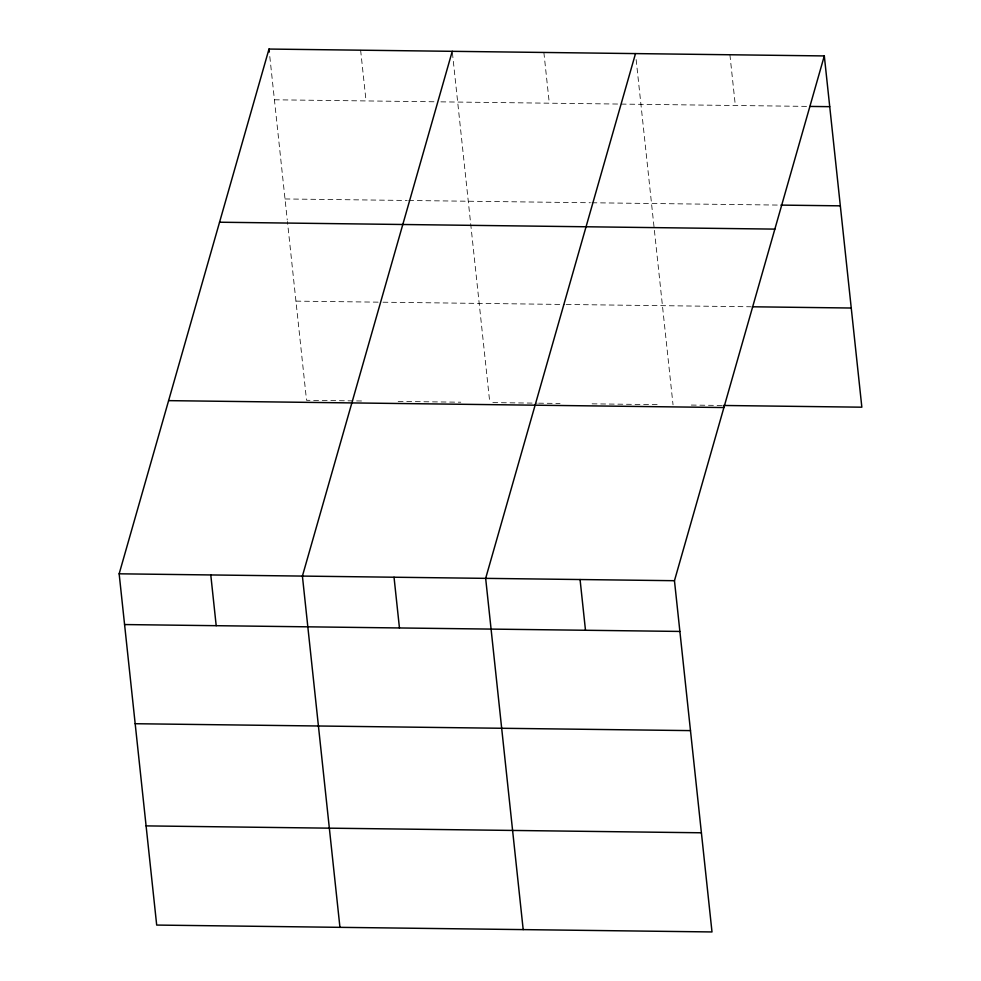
<?xml version="1.0" encoding="UTF-8"?>
<svg xmlns="http://www.w3.org/2000/svg" width="981" height="981" viewBox="0 0 981 981"><rect width="100%" height="100%" fill="white"/><g stroke="black" fill="none" stroke-linecap="round" stroke-linejoin="round"><path stroke-width="0.74" stroke-dasharray="4.91 3.68" d="M274.422 99.792L434.767 101.779M440.874 101.852L808.418 106.402M285.017 198.959L407.189 200.467M408.709 200.492L590.439 202.748M591.972 202.76L779.429 205.09M295.943 301.13L381.462 302.197M382.982 302.209L564.713 304.466M566.233 304.478L750.759 306.771M361.511 400.984L306.538 400.297L287.433 221.498M398.163 401.437L460.776 402.21M492.842 402.615L537.134 403.154M538.655 403.179L560.041 403.449M592.107 403.841L657.773 404.65M691.311 405.067L721.771 405.447M729.913 54.764L735.333 105.507M636.142 59.559L673.04 404.846M543.879 52.459L549.299 103.201M452.413 52.815L489.789 402.578M360.628 50.19L366.048 100.92M269.8 56.506L287.261 219.989"/><path stroke-width="1.47" d="M824.31 55.929L674.462 580.703L711.998 931.95L156.69 925.071L119.155 573.811L269.002 49.05L824.31 55.929L861.845 407.189L723.291 405.472M452.253 51.319L302.406 576.092L339.941 927.339M635.504 53.599L485.656 578.361L523.192 929.608M809.938 106.426L829.73 106.671M780.95 205.103L840.337 205.838M219.548 222.221L774.867 229.113M752.28 306.783L851.25 308.022M168.597 400.64L723.917 407.532M119.155 573.811L674.462 580.703M124.575 624.554L679.882 631.433M135.17 723.72L690.489 730.612M146.083 825.892L701.403 832.783M580.065 579.526L585.485 630.268M394.031 577.22L399.451 627.963M269.002 49.05L269.321 52.03M210.78 574.952L216.2 625.694"/></g></svg>
